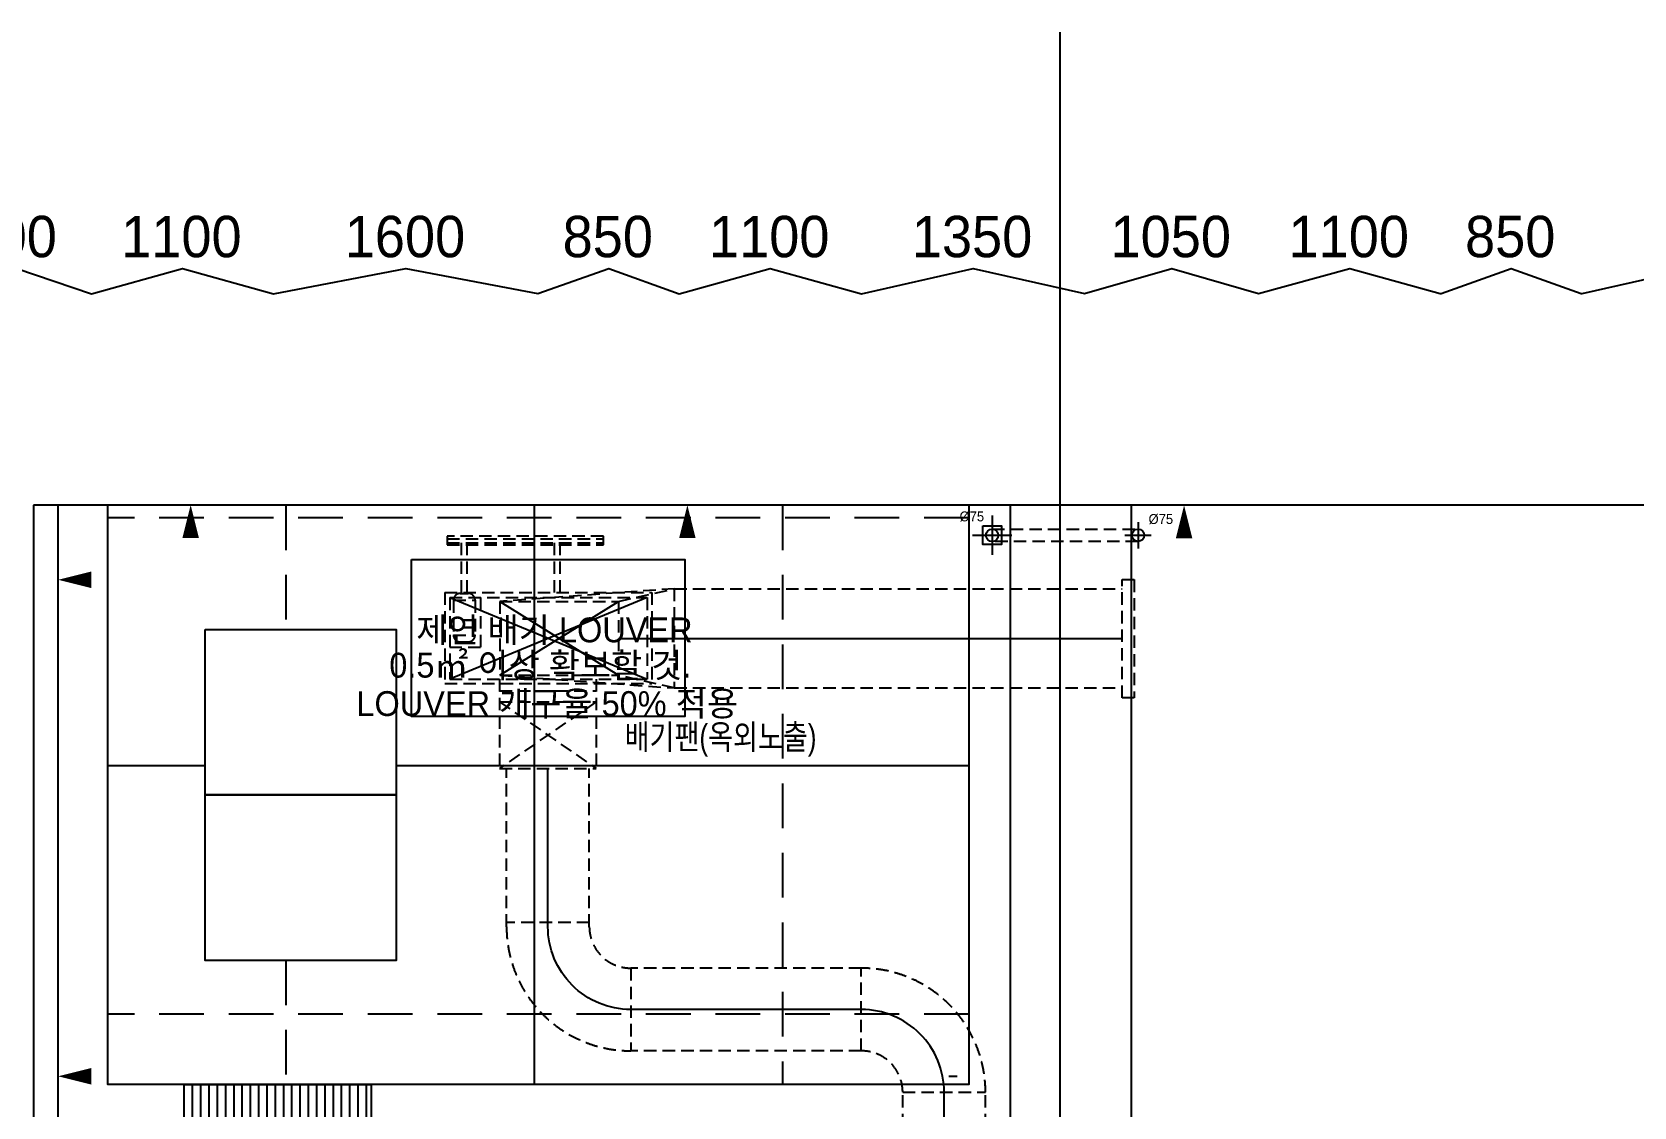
# Model space of a CAD drawing. Header units: millimetres. Extents: x 49504 to 178157, y 34455 to 150915.
# Drawn here: x 92396 to 102070, y 144419 to 150915 of the extents above; entities that cross this region are included whole.
import ezdxf
from ezdxf.enums import TextEntityAlignment as Align

# ---------------------------------------------------------------- set-up
doc = ezdxf.new("R2010")
doc.units = ezdxf.units.MM
doc.header["$LTSCALE"] = 300
doc.linetypes.add('HID', pattern=[2.8, 1.8, -1])
doc.linetypes.add('HIDDEN', pattern=[0.375, 0.25, -0.125])
for name, color, linetype in [('A-CEN', 1, 'Continuous'), ('A-ELE', 7, 'Continuous'), ('A-ETC-소방', 253, 'HIDDEN'), ('A-FIN(EX)', 6, 'Continuous'), ('A-FIN-HANDRAIL', 5, 'Continuous'), ('A-SYM', 7, 'Continuous'), ('A-배수계획-2', 9, 'HIDDEN'), ('A-지붕바닥', 251, 'Continuous'), ('우수계획', 7, 'Continuous'), ('장비패드', 7, 'Continuous'), ('트랜치', 8, 'Continuous')]:
    doc.layers.add(name, color=color, linetype=linetype)
for name, color, linetype, plot in [('A-ETC-소방 NOPLOT', 163, 'Continuous', False), ('NOPLOT', 191, 'Continuous', False), ('NOPLOT-TEXT', 41, 'Continuous', False)]:
    doc.layers.add(name, color=color, linetype=linetype, plot=plot)
doc.layers.add('A-TEXT-실명', color=3, linetype='Continuous', lineweight=9)
doc.styles.add('Gdim', font='Dotum.ttf')

# ---------------------------------------------------------------- blocks, each defined once
blk = doc.blocks.new('240513-전산요철 1100')
at = {"layer": 'NOPLOT', "linetype": 'Continuous', "style": 'Gdim'}
blk.add_text('1100', height=250, dxfattribs=at).set_placement((-513658, 49124.3), align=Align.MIDDLE_CENTER)
blk = doc.blocks.new('240513-전산요철 850')
at = {"layer": 'NOPLOT', "linetype": 'Continuous', "style": 'Gdim'}
blk.add_text('850', height=250, dxfattribs=at).set_placement((-511083, 49124.3), align=Align.MIDDLE_CENTER)
blk = doc.blocks.new('240513-전산요철 1350')
at = {"layer": 'NOPLOT', "linetype": 'Continuous', "style": 'Gdim'}
blk.add_text('1350', height=250, dxfattribs=at).set_placement((-509983, 49124.3), align=Align.MIDDLE_CENTER)
blk = doc.blocks.new('240513-전산요철 1600')
at = {"layer": 'NOPLOT', "linetype": 'Continuous', "style": 'Gdim'}
blk.add_text('1600', height=250, dxfattribs=at).set_placement((-512308, 49124.3), align=Align.MIDDLE_CENTER)
blk = doc.blocks.new('251127-전산동A 외장-PH')
at = {"layer": 'A-FIN(EX)'}
for name, p in [('240513-전산요철 1100', (228505.9, 991555, 0)), ('240513-전산요철 1600', (228505.9, 991555, 0)), ('240513-전산요철 850', (228505.9, 991555, 0)), ('240513-전산요철 1100', (232055.9, 991555, 0)), ('240513-전산요철 1350', (229605.9, 991555, 0))]:
    blk.add_blockref(name, p, dxfattribs=at)
at = {"layer": 'NOPLOT', "linetype": 'Continuous', "style": 'Gdim'}
for s, p in [('900', (-286177, 1040679.4, 0)), ('1050', (-279177, 1040679.4, 0)), ('1100', (-278102, 1040679.4, 0)), ('850', (-277127, 1040679.4, 0))]:
    blk.add_text(s, height=250, dxfattribs=at).set_placement(p, align=Align.MIDDLE_CENTER)
blk = doc.blocks.new('*U28')
at = {"layer": '트랜치'}
for p, q in [((50, 300), (50, 0)), ((100, 300), (100, 0)), ((150, 300), (150, 0)), ((200, 300), (200, 0)), ((250, 300), (250, 0)), ((300, 300), (300, 0)), ((350, 300), (350, 0)), ((400, 300), (400, 0)), ((450, 300), (450, 0)), ((500, 300), (500, 0)), ((550, 300), (550, 0)), ((600, 300), (600, 0)), ((650, 300), (650, 0)), ((700, 300), (700, 0)), ((750, 300), (750, 0)), ((800, 300), (800, 0)), ((850, 300), (850, 0)), ((900, 300), (900, 0)), ((950, 300), (950, 0)), ((1000, 300), (1000, 0)), ((1050, 300), (1050, 0)), ((1100, 300), (1100, 0))]:
    blk.add_line(p, q, dxfattribs=at)
at = {"layer": '트랜치', "color": 0}
blk.add_lwpolyline([(0, 300), (1130, 300), (1130, 0), (0, 0)], close=True, dxfattribs=at)
blk = doc.blocks.new('A$Ca5d45634')
at = {"layer": 'A-ELE'}
blk.add_lwpolyline([(150, 481.7), (600.9, 328.8), (1150, 481.1), (1701.3, 328.7), (2500, 480.5), (3297.6, 329.6), (3725, 481.9), (4151.2, 328.8), (4700, 481.1), (5250.7, 328.8), (5925, 480.8), (6599.1, 329.3), (7125, 481.2), (7650, 329.1), (8200, 481.1), (8746.6, 330), (8752.3, 330), (9175, 481.9), (9597.7, 330), (9604.2, 330), (10275, 480.7)], dxfattribs=at)
blk = doc.blocks.new('A$C4ff37237')
at = {"layer": '우수계획', "color": 1}
for p, q in [((79.2, 158.3, 0), (79.2, 0, 0)), ((0, 79.2, 0), (158.3, 79.2, 0))]:
    blk.add_line(p, q, dxfattribs=at)
at = {"layer": '우수계획', "color": 6, "lineweight": -3}
blk.add_circle((79.2, 79.2, 0), 37.5, dxfattribs=at)
at = {"layer": 'NOPLOT', "style": 'Gdim'}
blk.add_text('Ø75', height=60, dxfattribs=at).set_placement((216.9, 177.4), align=Align.MIDDLE)
blk = doc.blocks.new('A$Cacae0627')
at = {"layer": '우수계획', "color": 1}
for p, q in [((0, 528), (0, -528)), ((-528, 0), (528, 0))]:
    blk.add_line(p, q, dxfattribs=at)
at = {"layer": '우수계획', "color": 6, "lineweight": -3}
blk.add_lwpolyline([(-250, 250), (250, 250), (250, -250), (-250, -250)], close=True, dxfattribs=at)
blk.add_circle((0, 0), 167, dxfattribs=at)
blk = doc.blocks.new('A$Cfdea7a82')
at = {"layer": 'A-SYM', "xscale": 0.2249999999999964, "yscale": 0.2249999999999964, "zscale": 0.2249999999999964}
blk.add_blockref('A$Cacae0627', (203.8, 118.8, 0), dxfattribs=at)
at = {"layer": 'NOPLOT', "style": 'Gdim'}
blk.add_text('Ø75', height=60, dxfattribs=at).set_placement((81.6, 232.9), align=Align.MIDDLE)
blk = doc.blocks.new('청소용고리')
at = {"layer": 'A-TEXT-실명'}
blk.add_lwpolyline([(0, 0, 0, 100, 0), (200, 0, 100, 100, 0)], format="xyseb", dxfattribs=at)
blk = doc.blocks.new('PH_소방제연설비')
at = {"layer": 'A-ETC-소방'}
for p, q in [((4015.5, -1458.1), (3072.5, -1458.1)), ((3072.5, -1458.1), (3072.5, -1510.3)), ((3072.5, -1474.7), (4015.5, -1474.7)), ((3072.5, -1497.7), (4015.5, -1497.7)), ((3072.5, -1510.3), (4015.5, -1510.3)), ((3156.2, -1497.7), (3156.2, -1829)), ((3190.1, -1497.7), (3190.1, -1829)), ((3718.4, -1497.7), (3718.4, -1829)), ((3752.3, -1497.7), (3752.3, -1829)), ((4015.5, -1510.3), (4015.5, -1458.1)), ((3057.6, -1798.1), (3057.6, -2348.1)), ((3057.6, -1798.1), (4307.6, -1798.1)), ((3088.4, -1829), (3088.4, -2321.5)), ((3088.4, -1829), (4279.8, -1829)), ((3151.5, -1803.7), (3199.3, -1803.7)), ((3273.9, -1829), (3273.9, -2131.4)), ((4443.9, -1775.2), (3390.3, -1851.9)), ((4107.8, -1851.9), (4443.9, -1775.2)), ((4279.8, -1829), (4279.8, -2321.5)), ((4307.6, -1798.1), (4307.6, -2348.1)), ((4443.9, -1775.2), (7148.4, -1775.2)), ((4443.9, -1775.2), (4443.9, -2375.2)), ((3109.8, -1845), (3241, -1845)), ((3109.8, -1845.4), (3109.8, -2054.8)), ((3241, -1845.4), (3241, -2054.8)), ((3390.3, -1851.9), (3390.3, -2298.6)), ((3390.3, -1851.9), (4107.8, -1851.9)), ((4107.8, -1851.9), (4107.8, -2298.6)), ((3109.8, -2055.3), (3241, -2055.3)), ((3151.5, -2096.5), (3199.3, -2096.5)), ((3273.9, -2131.4), (3088.4, -2131.4)), ((3088.4, -2321.5), (4279.8, -2321.5)), ((3388.9, -2321.5), (3388.9, -2860.9)), ((3390.3, -2298.6), (4107.8, -2298.6)), ((3390.3, -2298.6), (4443.9, -2375.2)), ((3972.5, -2321.5), (3972.5, -2860.9)), ((4443.9, -2375.2), (4107.8, -2298.6)), ((3057.6, -2348.1), (4307.6, -2348.1)), ((3388.9, -2392), (3972.5, -2392)), ((4443.9, -2375.2), (7148.4, -2375.2)), ((3972.5, -2458.8), (3388.9, -2860.9)), ((3388.9, -2458.8), (3972.5, -2860.9)), ((3388.9, -2458.8), (3972.5, -2458.8)), ((3388.9, -2860.9), (3972.5, -2860.9)), ((3930.7, -3792.8), (3430.7, -3792.8)), ((4180.7, -4067.8), (4180.7, -4567.8)), ((5573.4, -4567.8), (5573.4, -4067.8)), ((5823.4, -4817.8), (6323.4, -4817.8))]:
    blk.add_line(p, q, dxfattribs=at)
at = {"layer": 'A-ETC-소방', "elevation": 0}
blk.add_lwpolyline([(7148.4, -1720.4), (7221.7, -1720.4), (7221.7, -2434.6), (7148.4, -2434.6)], close=True, dxfattribs=at)
for points in [[(5823.4, -5698), (5823.4, -4817.8, 0.414214), (5573.4, -4567.8), (4180.7, -4567.8, -0.414214), (3430.7, -3817.8), (3430.7, -2860.9)], [(6323.4, -5698), (6323.4, -4817.8, 0.414214), (5573.4, -4067.8), (4180.7, -4067.8, -0.414214), (3930.7, -3817.8), (3930.7, -2860.9)]]:
    blk.add_lwpolyline(points, format="xyb", dxfattribs=at)
at = {"layer": 'A-ETC-소방'}
for centre, start, end in [((3151.5, -1845.4), 90, 180), ((3199.3, -1845.4), 0, 90), ((3151.5, -2054.8), 180, 270), ((3199.3, -2054.8), 270, 0)]:
    blk.add_arc(centre, 41.7, start, end, dxfattribs=at)
at = {"layer": 'A-ETC-소방 NOPLOT'}
for p, q in [((3088.4, -1829), (4279.8, -2321.5)), ((4279.8, -1829), (3088.4, -2321.5)), ((3390.3, -1851.9), (4107.8, -2298.6)), ((3390.3, -2298.6), (4107.8, -1851.9)), ((4107.8, -2075.2), (7148.4, -2075.2))]:
    blk.add_line(p, q, dxfattribs=at)
at = {"layer": 'A-ETC-소방 NOPLOT', "elevation": 0}
blk.add_lwpolyline([(6073.4, -5698), (6073.4, -4817.8, 0.414214), (5573.4, -4317.8), (4180.7, -4317.8, -0.414214), (3680.7, -3817.8), (3680.7, -2860.9)], format="xyb", dxfattribs=at)

msp = doc.modelspace()

# ---------------------------------------------------------------- linework, layer by layer
at = {"layer": 'A-CEN'}
msp.add_line((98603.6, 150915), (98603.6, 105515), dxfattribs=at)
at = {"layer": 'A-ELE'}
msp.add_line((99033.6, 148055), (99033.6, 144255), dxfattribs=at)
at = {"layer": 'A-ELE', "elevation": 0}
for points in [[(177103.6, 143455), (177103.6, 148055), (92403.6, 148055), (92403.6, 144285)], [(98303.6, 148055), (98303.6, 144255)]]:
    msp.add_lwpolyline(points, dxfattribs=at)
at = {"layer": 'A-FIN-HANDRAIL'}
msp.add_line((97933.6, 144605), (97983.6, 144605), dxfattribs=at)
at = {"layer": 'A-배수계획-2'}
for p, q in [((98194, 147911.5), (99075.5, 147911.5)), ((99075.5, 147836.5), (98194, 147836.5))]:
    msp.add_line(p, q, dxfattribs=at)
at = {"layer": 'A-지붕바닥', "linetype": 'HID', "ltscale": 0.5}
for p, q in [((93928.6, 148055), (93928.6, 147305)), ((96928.6, 148055), (96928.6, 144555)), ((98053.6, 147980), (92853.6, 147980)), ((93928.6, 145305), (93928.6, 144555)), ((98053.6, 144980), (92853.6, 144980))]:
    msp.add_line(p, q, dxfattribs=at)
at = {"layer": 'A-지붕바닥'}
for p, q in [((95428.6, 148055), (95428.6, 144555)), ((93441.7, 146480), (92853.6, 146480)), ((98053.6, 146480), (94595.4, 146480))]:
    msp.add_line(p, q, dxfattribs=at)
at = {"layer": '장비패드', "elevation": 0}
for points in [[(94688.3, 147728.3), (96338.3, 147728.3), (96338.3, 146778.3), (94688.3, 146778.3)], [(93441.7, 147305), (94595.4, 147305), (94595.4, 146305), (93441.7, 146305)], [(93441.7, 146305), (94595.4, 146305), (94595.4, 145305), (93441.7, 145305)]]:
    msp.add_lwpolyline(points, close=True, dxfattribs=at)
at = {"layer": '트랜치'}
msp.add_line((92553.6, 144255, 0), (92553.6, 148055, 0), dxfattribs=at)
at = {"layer": '트랜치', "elevation": 0}
msp.add_lwpolyline([(98053.6, 148055), (98053.6, 144555), (92853.6, 144555), (92853.6, 148055)], dxfattribs=at)

# ---------------------------------------------------------------- block references
at = {"linetype": 'Continuous', "xscale": -1}
for p, rotation in [((93353.6, 148056.8), 90), ((96353.6, 148056.8), 90), ((99353.6, 148055), 90), ((92553.6, 147605), 180), ((92553.6, 144605), 180)]:
    msp.add_blockref('청소용고리', p, dxfattribs=dict(at, rotation=rotation))
at = {"layer": 'A-ELE'}
for name, p in [('A$Ca5d45634', (92153.6, 149005)), ('PH_소방제연설비', (91830.7, 149326.4))]:
    msp.add_blockref(name, p, dxfattribs=at)
at = {"layer": 'A-FIN(EX)'}
msp.add_blockref('251127-전산동A 외장-PH', (378450, -891000), dxfattribs=at)
at = {"layer": 'A-지붕바닥'}
for name, p in [('A$Cfdea7a82', (97990.1, 147755.2, 0)), ('A$C4ff37237', (98996.3, 147794.8, 0))]:
    msp.add_blockref(name, p, dxfattribs=at)
at = {"layer": '트랜치', "color": 0}
msp.add_blockref('*U28', (93313.6, 144255, 0), dxfattribs=at)

# ---------------------------------------------------------------- texts
at = {"layer": 'A-ETC-소방 NOPLOT', "ltscale": 0.05, "style": 'Gdim'}
for s, p in [('제연 배기 LOUVER', (94716.2, 147227.3)), ('0.5㎡ 이상 확보할 것.', (94553.4, 147014)), ('LOUVER 개구율 50%%% 적용', (94354.8, 146782))]:
    msp.add_text(s, height=150, dxfattribs=at).set_placement(p)
at = {"layer": 'NOPLOT-TEXT', "style": 'Gdim', "width": 0.8}
msp.add_text('배기팬(옥외노출)', height=150, dxfattribs=at).set_placement((96554, 146643.9), align=Align.MIDDLE)

doc.saveas('drawing.dxf')
